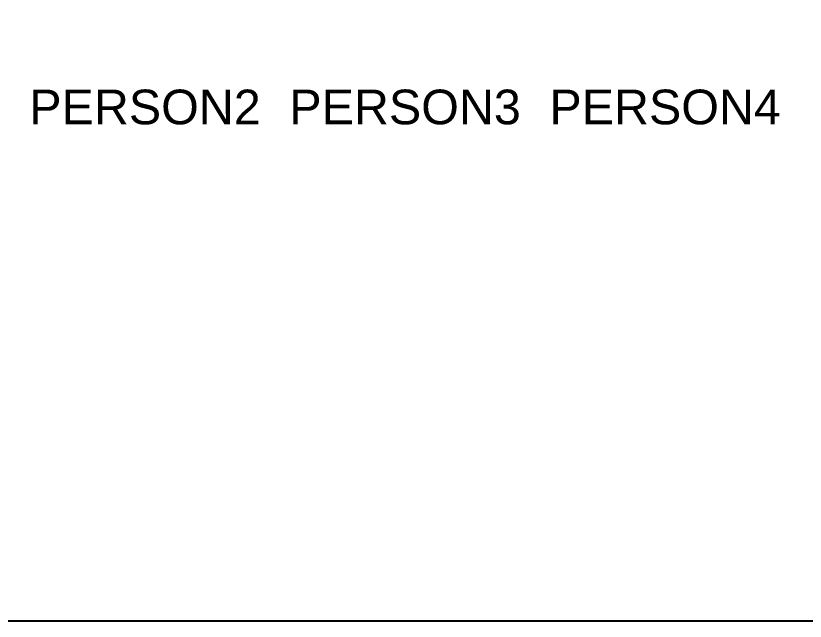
# Model space of a CAD drawing. Header units: millimetres. Extents: x 14385 to 129787, y 107826 to 186798.
# Drawn here: x 41264 to 45817, y 107826 to 111318 of the extents above; entities that cross this region are included whole.
import ezdxf
from ezdxf.enums import TextEntityAlignment as Align

# ---------------------------------------------------------------- set-up
doc = ezdxf.new("R2010")
doc.units = ezdxf.units.MM
doc.header["$LTSCALE"] = 1000
doc.styles.add('ar', font='arial.ttf')

msp = doc.modelspace()

# ---------------------------------------------------------------- linework, layer by layer
at = {"color": 1}
msp.add_lwpolyline([(129786.9, 184762.2), (129786.9, 107826.4), (18573.3, 107826.4), (18573.3, 184762.2), (80368.9, 184762.2), (80368.9, 107826.4)], dxfattribs=at)

# ---------------------------------------------------------------- texts
at = {"style": 'ar'}
for s, p in [('PERSON2', (42009.2, 110691.7)), ('PERSON2', (42009.2, 110691.7)), ('PERSON3', (43509.2, 110691.7)), ('PERSON3', (43509.2, 110691.7)), ('PERSON4', (45009.2, 110691.7)), ('PERSON4', (45009.2, 110691.7))]:
    msp.add_text(s, height=200, dxfattribs=at).set_placement(p, align=Align.CENTER)

doc.saveas('drawing.dxf')
